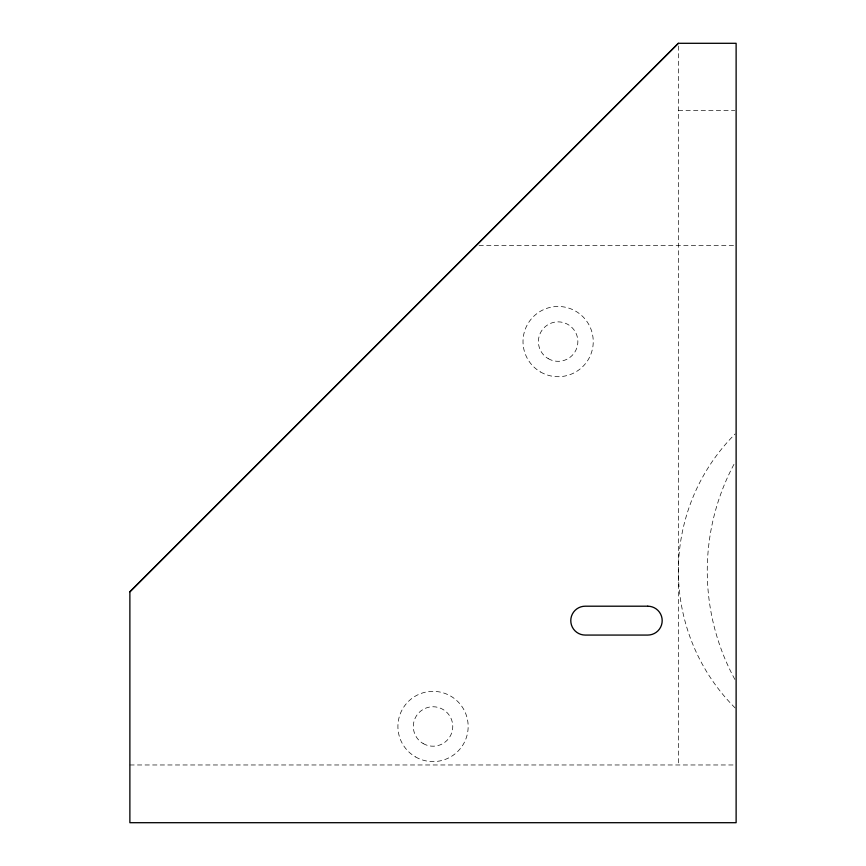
<?xml version="1.0" encoding="UTF-8"?>
<svg xmlns="http://www.w3.org/2000/svg" width="866" height="866" viewBox="0 0 866 866"><rect width="100%" height="100%" fill="white"/><g stroke="black" fill="none" stroke-linecap="round" stroke-linejoin="round"><path stroke-width="0.65" stroke-dasharray="4.33 3.25" d="M678.392 110.653L734.779 110.653M479.05 245.37L734.769 245.37M129.878 764.97L734.779 764.97M678.338 46.006L678.392 764.97M735.169 707.977A193.703 193.703 0 0 1 735.169 433.942M734.888 679.453A226.524 226.524 0 0 1 734.888 462.628M548.265 358.676A19.734 19.734 0 0 0 577.86 341.594A19.734 19.734 0 0 0 548.265 324.501A19.734 19.734 0 0 0 548.265 358.676M415.474 756.895A35.116 35.116 0 0 0 468.16 726.477A35.116 35.116 0 0 0 415.474 696.058A35.116 35.116 0 0 0 415.474 756.895M423.171 743.569A19.734 19.734 0 0 0 452.766 726.477A19.734 19.734 0 0 0 423.171 709.395A19.734 19.734 0 0 0 423.171 743.569M540.568 372.001A35.116 35.116 0 0 0 593.242 341.594A35.116 35.116 0 0 0 540.568 311.175A35.116 35.116 0 0 0 540.568 372.001"/><path stroke-width="1.3" d="M129.943 591.77L678.338 43.3L736.122 43.3L736.122 822.7L129.878 822.7L129.878 591.77L678.338 43.3M647.757 606.2L585.21 606.2A14.43 14.43 0 0 0 570.781 620.63A14.43 14.43 0 0 0 585.21 635.07L647.757 635.07A14.43 14.43 0 0 0 662.187 620.63A14.43 14.43 0 0 0 647.757 606.2"/></g></svg>
